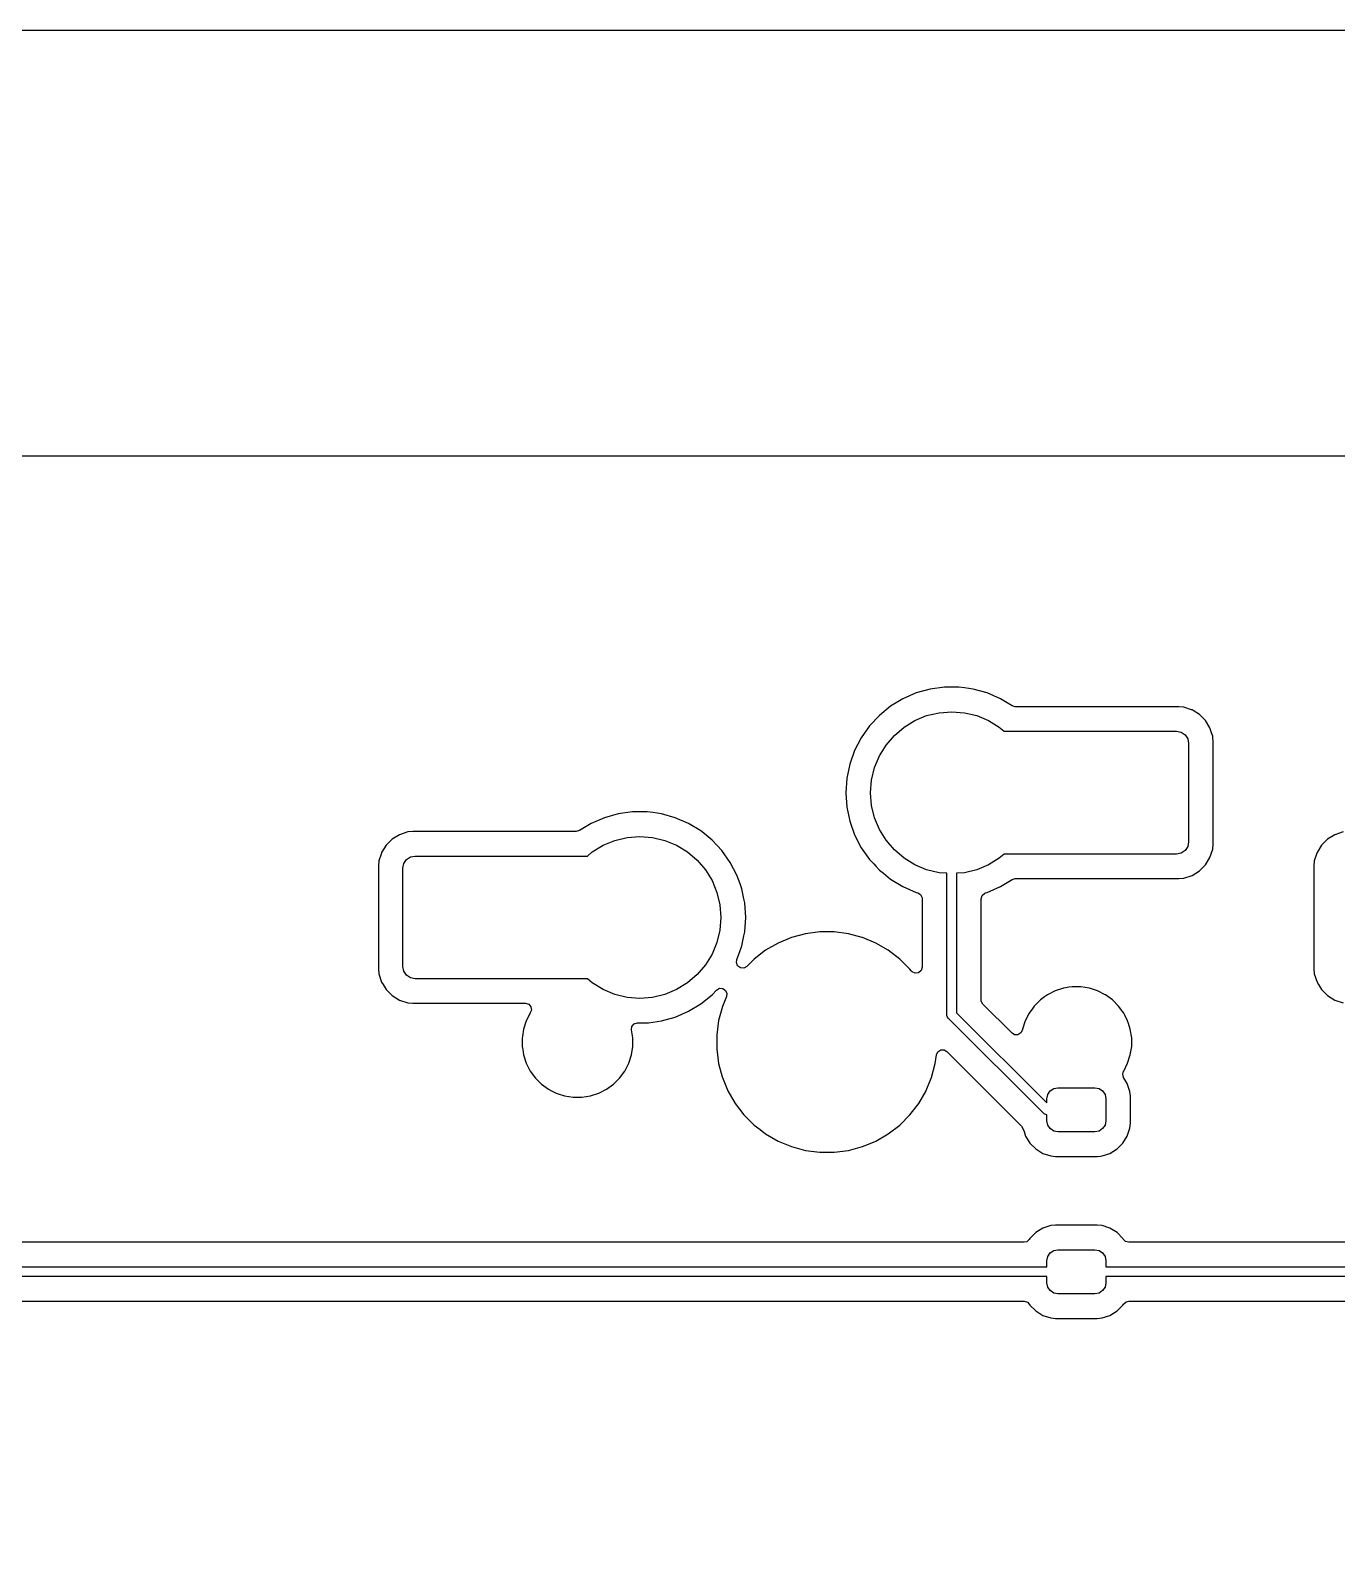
# Model space of a CAD drawing. Header units: millimetres. Extents: x 46 to 4458, y 59 to 1499.
# Drawn here: x 1691.8 to 1718.4, y 913.83 to 944.7 of the extents above; entities that cross this region are included whole.
import ezdxf

# ---------------------------------------------------------------- set-up
doc = ezdxf.new("R2010")
doc.units = ezdxf.units.MM
doc.layers.add('BLACK', color=7, linetype='Continuous')

msp = doc.modelspace()

# ---------------------------------------------------------------- linework, layer by layer
msp.add_lwpolyline([(1739.51188, 833.25441), (1638.06271, 833.5564), (1638.38771, 944.69762), (2107.13583, 944.69762), (2107.13583, 832.69492), (1950.85196, 832.69492)])
at = {"layer": 'BLACK', "linetype": 'Continuous'}
for p, q in [((1646.63262, 936.02944), (1832.63461, 936.02944)), ((1709.56894, 931.08075), (1709.31757, 930.92789)), ((1709.83877, 931.19795), (1709.56894, 931.08075)), ((1709.56894, 931.08075), (1709.56894, 931.08075)), ((1710.12206, 931.27733), (1709.83877, 931.19795)), ((1710.41352, 931.31739), (1710.12206, 931.27733)), ((1710.12206, 931.27733), (1710.12206, 931.27733)), ((1710.70772, 931.31739), (1710.41352, 931.31739)), ((1710.41352, 931.31739), (1710.41352, 931.31739)), ((1710.82319, 931.30152), (1710.70772, 931.31739)), ((1710.70772, 931.31739), (1710.70772, 931.31739)), ((1710.99917, 931.27733), (1710.82319, 931.30152)), ((1710.99918, 931.27733), (1710.99917, 931.27733)), ((1711.28246, 931.19795), (1710.99918, 931.27733)), ((1710.99918, 931.27733), (1710.99918, 931.27733)), ((1711.55229, 931.08075), (1711.28246, 931.19795)), ((1711.5523, 931.08075), (1711.55229, 931.08075)), ((1711.79125, 930.93544), (1711.5523, 931.08075)), ((1709.08936, 930.74223), (1708.88855, 930.52721)), ((1709.31757, 930.92789), (1709.08936, 930.74223)), ((1710.05074, 930.73613), (1710.3025, 930.79657)), ((1710.3025, 930.79657), (1710.56062, 930.81689)), ((1710.56062, 930.81689), (1710.81874, 930.79657)), ((1710.81874, 930.79657), (1711.0705, 930.73613)), ((1711.85568, 930.91739), (1711.79125, 930.93544)), ((1713.23349, 930.91739), (1711.85568, 930.91739)), ((1713.2335, 930.91739), (1713.23349, 930.91739)), ((1715.18563, 930.91739), (1713.2335, 930.91739)), ((1715.18564, 930.91739), (1715.18563, 930.91739)), ((1715.28841, 930.90689), (1715.18564, 930.91739)), ((1715.28842, 930.90689), (1715.28841, 930.90689)), ((1715.44477, 930.85508), (1715.28842, 930.90689)), ((1715.45495, 930.8517), (1715.44477, 930.85508)), ((1715.45496, 930.8517), (1715.45495, 930.8517)), ((1715.47573, 930.83889), (1715.45496, 930.8517)), ((1715.60428, 930.7596), (1715.47573, 930.83889)), ((1715.72833, 930.63554), (1715.60428, 930.7596)), ((1708.88855, 930.52721), (1708.7189, 930.28687)), ((1709.39389, 930.33361), (1709.59077, 930.50177)), ((1709.59077, 930.50177), (1709.81154, 930.63705)), ((1709.81154, 930.63705), (1710.05074, 930.73613)), ((1711.0705, 930.73613), (1711.3097, 930.63705)), ((1711.3097, 930.63705), (1711.53047, 930.50177)), ((1711.53047, 930.50177), (1711.62984, 930.41689)), ((1715.82043, 930.48622), (1715.72833, 930.63554)), ((1715.85446, 930.38353), (1715.82043, 930.48622)), ((1708.7189, 930.28687), (1708.58355, 930.02565)), ((1708.7189, 930.28687), (1708.7189, 930.28687)), ((1709.09046, 929.91597), (1709.22574, 930.13673)), ((1709.22574, 930.13673), (1709.39389, 930.33361)), ((1711.62984, 930.41689), (1713.18562, 930.41689)), ((1713.18562, 930.41689), (1715.13562, 930.41689)), ((1715.13562, 930.41689), (1715.23129, 930.39786)), ((1715.23129, 930.39786), (1715.3124, 930.34366)), ((1715.3124, 930.34366), (1715.36659, 930.26256)), ((1715.36659, 930.26256), (1715.38562, 930.16689)), ((1715.38562, 930.16689), (1715.38562, 928.16689)), ((1715.87562, 930.31969), (1715.85446, 930.38353)), ((1715.87562, 930.31968), (1715.87562, 930.31969)), ((1715.87897, 930.28687), (1715.87562, 930.31968)), ((1715.88612, 930.2169), (1715.87897, 930.28687)), ((1715.88612, 928.11688), (1715.88612, 930.2169)), ((1708.58355, 930.02565), (1708.48503, 929.74845)), ((1708.99138, 929.67677), (1709.09046, 929.91597)), ((1708.48502, 929.74843), (1708.42517, 929.4604)), ((1708.48503, 929.74845), (1708.48502, 929.74843)), ((1708.93093, 929.425), (1708.99138, 929.67677)), ((1708.42517, 929.4604), (1708.40509, 929.16689)), ((1708.42517, 929.4604), (1708.42517, 929.4604)), ((1708.91062, 929.16689), (1708.93093, 929.425)), ((1708.40509, 929.16689), (1708.42517, 928.87338)), ((1708.93093, 928.90877), (1708.91062, 929.16689)), ((1708.99138, 928.65701), (1708.93093, 928.90877)), ((1703.48877, 928.65795), (1703.21894, 928.54075)), ((1703.77206, 928.73733), (1703.48877, 928.65795)), ((1704.06352, 928.77739), (1703.77206, 928.73733)), ((1703.77206, 928.73733), (1703.77206, 928.73733)), ((1704.35772, 928.77739), (1704.06352, 928.77739)), ((1704.06352, 928.77739), (1704.06352, 928.77739)), ((1704.47319, 928.76152), (1704.35772, 928.77739)), ((1704.35772, 928.77739), (1704.35772, 928.77739)), ((1704.64917, 928.73733), (1704.47319, 928.76152)), ((1704.64918, 928.73733), (1704.64917, 928.73733)), ((1704.93246, 928.65795), (1704.64918, 928.73733)), ((1704.64918, 928.73733), (1704.64918, 928.73733)), ((1705.20229, 928.54075), (1704.93246, 928.65795)), ((1708.42517, 928.87338), (1708.42517, 928.87337)), ((1708.42517, 928.87337), (1708.48502, 928.58534)), ((1708.48502, 928.58534), (1708.48503, 928.58533)), ((1708.48503, 928.58533), (1708.58355, 928.30813)), ((1709.09046, 928.4178), (1708.99138, 928.65701)), ((1699.31628, 928.3117), (1699.16696, 928.2196)), ((1699.31629, 928.3117), (1699.31628, 928.3117)), ((1699.48282, 928.36689), (1699.31629, 928.3117)), ((1699.5856, 928.37739), (1699.48282, 928.36689)), ((1699.48282, 928.36689), (1699.48282, 928.36689)), ((1699.58562, 928.37739), (1699.5856, 928.37739)), ((1702.91556, 928.37739), (1699.58562, 928.37739)), ((1702.97999, 928.39544), (1702.91556, 928.37739)), ((1703.21894, 928.54075), (1702.97999, 928.39544)), ((1703.21894, 928.54075), (1703.21894, 928.54075)), ((1703.9525, 928.25657), (1704.21062, 928.27689)), ((1704.21062, 928.27689), (1704.46874, 928.25657)), ((1705.2023, 928.54075), (1705.20229, 928.54075)), ((1705.45366, 928.38789), (1705.2023, 928.54075)), ((1705.45367, 928.38789), (1705.45366, 928.38789)), ((1705.47702, 928.36889), (1705.45367, 928.38789)), ((1705.45367, 928.38789), (1705.45367, 928.38789)), ((1705.68188, 928.20223), (1705.47702, 928.36889)), ((1708.58355, 928.30813), (1708.7189, 928.04691)), ((1709.22574, 928.19704), (1709.09046, 928.4178)), ((1718.36628, 928.3117), (1718.21696, 928.2196)), ((1718.36629, 928.3117), (1718.36628, 928.3117)), ((1718.53282, 928.36689), (1718.36629, 928.3117)), ((1699.04291, 928.09555), (1698.95081, 927.94622)), ((1699.16696, 928.2196), (1699.04291, 928.09555)), ((1703.24077, 927.96177), (1703.46154, 928.09705)), ((1703.46154, 928.09705), (1703.70074, 928.19613)), ((1703.70074, 928.19613), (1703.9525, 928.25657)), ((1704.46874, 928.25657), (1704.7205, 928.19613)), ((1704.7205, 928.19613), (1704.9597, 928.09705)), ((1704.9597, 928.09705), (1705.18047, 927.96177)), ((1705.68188, 928.20222), (1705.68188, 928.20223)), ((1705.7828, 928.09417), (1705.68188, 928.20222)), ((1705.68188, 928.20222), (1705.68188, 928.20222)), ((1705.88269, 927.98721), (1705.7828, 928.09417)), ((1706.05234, 927.74687), (1705.88269, 927.98721)), ((1708.7189, 928.04691), (1708.7189, 928.0469)), ((1708.7189, 928.0469), (1708.88855, 927.80656)), ((1709.39389, 928.00016), (1709.22574, 928.19704)), ((1709.59077, 927.83201), (1709.39389, 928.00016)), ((1715.3124, 927.99011), (1715.23129, 927.93592)), ((1715.36659, 928.07122), (1715.3124, 927.99011)), ((1715.38562, 928.16689), (1715.36659, 928.07122)), ((1715.82043, 927.84755), (1715.87562, 928.01409)), ((1715.87562, 928.01409), (1715.88612, 928.11688)), ((1718.09291, 928.09555), (1718.00081, 927.94622)), ((1718.21696, 928.2196), (1718.09291, 928.09555)), ((1698.89562, 927.77968), (1698.88512, 927.6769)), ((1698.88512, 927.6769), (1698.88512, 925.57689)), ((1698.93935, 927.91165), (1698.89562, 927.77968)), ((1698.89562, 927.77968), (1698.89562, 927.77968)), ((1698.89562, 927.77968), (1698.89562, 927.77968)), ((1698.9508, 927.94622), (1698.93935, 927.91165)), ((1698.95081, 927.94622), (1698.9508, 927.94622)), ((1699.38562, 927.62689), (1699.40465, 927.72256)), ((1699.40465, 927.72256), (1699.45884, 927.80366)), ((1699.45884, 927.80366), (1699.53995, 927.85786)), ((1699.53995, 927.85786), (1699.63562, 927.87689)), ((1699.63562, 927.87689), (1701.68562, 927.87689)), ((1701.68562, 927.87689), (1703.14139, 927.87689)), ((1703.14139, 927.87689), (1703.24077, 927.96177)), ((1705.18047, 927.96177), (1705.37735, 927.79361)), ((1705.37735, 927.79361), (1705.5455, 927.59673)), ((1706.05234, 927.74686), (1706.05234, 927.74687)), ((1706.05234, 927.74687), (1706.05234, 927.74687)), ((1706.18769, 927.48565), (1706.05234, 927.74686)), ((1708.88855, 927.80656), (1708.97324, 927.71589)), ((1708.97324, 927.71589), (1709.01387, 927.67238)), ((1709.01387, 927.67238), (1709.08936, 927.59155)), ((1709.81154, 927.69673), (1709.59077, 927.83201)), ((1710.05074, 927.59764), (1709.81154, 927.69673)), ((1711.3097, 927.69673), (1711.0705, 927.59764)), ((1711.53047, 927.83201), (1711.3097, 927.69673)), ((1711.62984, 927.91689), (1711.53047, 927.83201)), ((1713.08562, 927.91689), (1711.62984, 927.91689)), ((1715.13562, 927.91689), (1713.08562, 927.91689)), ((1715.23129, 927.93592), (1715.13562, 927.91689)), ((1715.60428, 927.57418), (1715.72833, 927.69823)), ((1715.72833, 927.69823), (1715.82043, 927.84755)), ((1717.94562, 927.77968), (1717.93512, 927.6769)), ((1717.93512, 927.6769), (1717.93512, 925.57689)), ((1717.98935, 927.91165), (1717.94562, 927.77968)), ((1717.94562, 927.77968), (1717.94562, 927.77968)), ((1717.94562, 927.77968), (1717.94562, 927.77968)), ((1718.0008, 927.94622), (1717.98935, 927.91165)), ((1718.00081, 927.94622), (1718.0008, 927.94622)), ((1699.38562, 925.62689), (1699.38562, 927.62689)), ((1705.5455, 927.59673), (1705.68078, 927.37597)), ((1705.68078, 927.37597), (1705.77986, 927.13677)), ((1706.25049, 927.30896), (1706.18769, 927.48565)), ((1709.08936, 927.59155), (1709.16956, 927.5263)), ((1709.16956, 927.5263), (1709.31757, 927.40589)), ((1709.31757, 927.40589), (1709.31757, 927.40589)), ((1709.31757, 927.40589), (1709.31757, 927.40589)), ((1709.31757, 927.40589), (1709.56894, 927.25303)), ((1710.3025, 927.5372), (1710.05074, 927.59764)), ((1710.46131, 927.5247), (1710.3025, 927.5372)), ((1710.46254, 924.62738), (1710.46131, 927.5247)), ((1710.81874, 927.5372), (1710.6594, 927.52466)), ((1710.6594, 927.52466), (1710.6606, 924.68567)), ((1711.0705, 927.59764), (1710.81874, 927.5372)), ((1711.5523, 927.25303), (1711.79125, 927.39834)), ((1711.79125, 927.39834), (1711.85568, 927.41639)), ((1711.85568, 927.41639), (1713.0356, 927.41639)), ((1713.0356, 927.41639), (1713.03561, 927.41639)), ((1713.03561, 927.41639), (1715.18563, 927.41639)), ((1715.18563, 927.41639), (1715.28842, 927.42689)), ((1715.28842, 927.42689), (1715.45495, 927.48207)), ((1715.45495, 927.48207), (1715.60428, 927.57418)), ((1705.77986, 927.13677), (1705.84031, 926.885)), ((1706.28621, 927.20845), (1706.25049, 927.30896)), ((1706.28621, 927.20843), (1706.28621, 927.20845)), ((1706.32791, 927.00779), (1706.28621, 927.20843)), ((1709.56894, 927.25303), (1709.56894, 927.25303)), ((1709.56894, 927.25303), (1709.83878, 927.13582)), ((1709.83878, 927.13582), (1709.86957, 927.12719)), ((1709.86957, 927.12719), (1709.92882, 927.09015)), ((1709.92882, 927.09015), (1709.95863, 927.02696)), ((1711.16112, 927.00779), (1711.1808, 927.07483)), ((1711.1808, 927.07483), (1711.23361, 927.12058)), ((1711.23361, 927.12058), (1711.25167, 927.12719)), ((1711.25167, 927.12719), (1711.28246, 927.13582)), ((1711.28246, 927.13582), (1711.55229, 927.25302)), ((1711.28246, 927.13582), (1711.28246, 927.13582)), ((1711.55229, 927.25302), (1711.5523, 927.25303)), ((1711.5523, 927.25303), (1711.5523, 927.25303)), ((1705.84031, 926.885), (1705.86062, 926.62689)), ((1706.34607, 926.9204), (1706.32791, 927.00779)), ((1706.36614, 926.62689), (1706.34607, 926.9204)), ((1709.95863, 927.02696), (1709.96012, 927.00779)), ((1709.96012, 927.00779), (1709.96012, 925.61141)), ((1711.16112, 925.57689), (1711.16112, 927.00779)), ((1705.86062, 926.62689), (1705.84031, 926.36877)), ((1706.34607, 926.33338), (1706.36614, 926.62689)), ((1705.77986, 926.11701), (1705.68078, 925.8778)), ((1705.84031, 926.36877), (1705.77986, 926.11701)), ((1706.28621, 926.04534), (1706.32855, 926.24906)), ((1706.32855, 926.24906), (1706.34607, 926.33338)), ((1707.29762, 926.21674), (1707.02582, 926.10415)), ((1707.58182, 926.29289), (1707.29762, 926.21674)), ((1707.8735, 926.33129), (1707.58182, 926.29289)), ((1707.87351, 926.33129), (1707.8735, 926.33129)), ((1708.16773, 926.33129), (1707.87351, 926.33129)), ((1707.87351, 926.33129), (1707.87351, 926.33129)), ((1708.16774, 926.33129), (1708.16773, 926.33129)), ((1708.16773, 926.33129), (1708.16773, 926.33129)), ((1708.45942, 926.29289), (1708.16774, 926.33129)), ((1708.73493, 926.21906), (1708.45942, 926.29289)), ((1708.45942, 926.29289), (1708.45942, 926.29289)), ((1708.45942, 926.29289), (1708.45942, 926.29289)), ((1708.74361, 926.21674), (1708.73493, 926.21906)), ((1709.01541, 926.10415), (1708.74361, 926.21674)), ((1705.68078, 925.8778), (1705.5455, 925.65704)), ((1706.18792, 925.76876), (1706.23769, 925.90881)), ((1706.23769, 925.90881), (1706.28621, 926.04533)), ((1706.28621, 926.04533), (1706.28621, 926.04534)), ((1706.28621, 926.04534), (1706.28621, 926.04534)), ((1706.77101, 925.95704), (1706.53761, 925.77794)), ((1706.77103, 925.95705), (1706.77101, 925.95704)), ((1707.02581, 926.10415), (1706.77103, 925.95705)), ((1707.02582, 926.10415), (1707.02581, 926.10415)), ((1709.01543, 926.10415), (1709.01541, 926.10415)), ((1709.27021, 925.95705), (1709.01543, 926.10415)), ((1709.27022, 925.95704), (1709.27021, 925.95705)), ((1709.27021, 925.95705), (1709.27021, 925.95705)), ((1709.50363, 925.77794), (1709.27022, 925.95704)), ((1709.27022, 925.95704), (1709.27022, 925.95704)), ((1709.27022, 925.95704), (1709.27022, 925.95704)), ((1698.88512, 925.57689), (1698.88512, 925.57687)), ((1698.88512, 925.57687), (1698.89562, 925.47409)), ((1699.40465, 925.53122), (1699.38562, 925.62689)), ((1699.45884, 925.45011), (1699.40465, 925.53122)), ((1705.5455, 925.65704), (1705.37735, 925.46016)), ((1706.17651, 925.70704), (1706.18646, 925.76529)), ((1706.20093, 925.64158), (1706.17651, 925.70704)), ((1706.18646, 925.76529), (1706.18769, 925.76811)), ((1706.18769, 925.76812), (1706.18792, 925.76876)), ((1706.18769, 925.76811), (1706.18769, 925.76812)), ((1706.25686, 925.59971), (1706.20093, 925.64158)), ((1706.32655, 925.59472), (1706.25686, 925.59971)), ((1706.38788, 925.62821), (1706.32655, 925.59472)), ((1706.53761, 925.77794), (1706.38788, 925.62821)), ((1709.50364, 925.77793), (1709.50363, 925.77794)), ((1709.71166, 925.5699), (1709.50364, 925.77793)), ((1709.71167, 925.56989), (1709.71166, 925.5699)), ((1709.73774, 925.53592), (1709.71167, 925.56989)), ((1709.75492, 925.51769), (1709.73774, 925.53592)), ((1709.81847, 925.48867), (1709.75492, 925.51769)), ((1709.88763, 925.49861), (1709.81847, 925.48867)), ((1709.94043, 925.54437), (1709.88763, 925.49861)), ((1709.96012, 925.61141), (1709.94043, 925.54437)), ((1711.16112, 924.94698), (1711.16112, 925.57689)), ((1717.93512, 925.57689), (1717.93512, 925.57687)), ((1717.93512, 925.57687), (1717.94562, 925.47409)), ((1698.89562, 925.47409), (1698.89562, 925.47409)), ((1698.89562, 925.47409), (1698.9508, 925.30756)), ((1698.9508, 925.30756), (1698.95081, 925.30755)), ((1698.95081, 925.30755), (1698.98137, 925.258)), ((1698.98137, 925.258), (1699.04291, 925.15823)), ((1699.53995, 925.39592), (1699.45884, 925.45011)), ((1699.63562, 925.37689), (1699.53995, 925.39592)), ((1701.56062, 925.37689), (1699.63562, 925.37689)), ((1703.14139, 925.37689), (1701.56062, 925.37689)), ((1703.24077, 925.29201), (1703.14139, 925.37689)), ((1703.46154, 925.15673), (1703.24077, 925.29201)), ((1705.18047, 925.29201), (1704.9597, 925.15673)), ((1705.37735, 925.46016), (1705.18047, 925.29201)), ((1712.95371, 925.20315), (1712.83706, 925.18467)), ((1713.01204, 925.21239), (1712.95371, 925.20315)), ((1713.1892, 925.21239), (1713.01204, 925.21239)), ((1713.27669, 925.19853), (1713.1892, 925.21239)), ((1713.36418, 925.18467), (1713.27669, 925.19853)), ((1717.94562, 925.47409), (1717.94562, 925.47409)), ((1717.94562, 925.47409), (1718.0008, 925.30756)), ((1718.0008, 925.30756), (1718.00081, 925.30755)), ((1718.00081, 925.30755), (1718.03137, 925.258)), ((1718.03137, 925.258), (1718.09291, 925.15823)), ((1699.04291, 925.15823), (1699.16696, 925.03418)), ((1699.16696, 925.03418), (1699.31629, 924.94207)), ((1699.31629, 924.94207), (1699.48282, 924.88689)), ((1699.48282, 924.88689), (1699.58561, 924.87639)), ((1699.58561, 924.87639), (1701.51274, 924.87639)), ((1701.51274, 924.87639), (1701.51275, 924.87639)), ((1701.51275, 924.87639), (1701.87967, 924.87639)), ((1701.87967, 924.87639), (1701.94671, 924.8567)), ((1703.70074, 925.05764), (1703.46154, 925.15673)), ((1703.9525, 924.9972), (1703.70074, 925.05764)), ((1704.21062, 924.97689), (1703.9525, 924.9972)), ((1704.46874, 924.9972), (1704.21062, 924.97689)), ((1704.7205, 925.05764), (1704.46874, 924.9972)), ((1704.9597, 925.15673), (1704.7205, 925.05764)), ((1705.45367, 924.86589), (1705.68188, 925.05155)), ((1705.68188, 925.05155), (1705.77011, 925.14602)), ((1705.77011, 925.14602), (1705.83025, 925.18158)), ((1705.83025, 925.18158), (1705.90007, 925.17898)), ((1705.97529, 925.01393), (1705.89077, 924.80988)), ((1705.90007, 925.17898), (1705.9574, 925.13904)), ((1705.9574, 925.13904), (1705.98404, 925.07445)), ((1705.98404, 925.07445), (1705.97529, 925.01393)), ((1711.16395, 924.92063), (1711.16112, 924.94698)), ((1711.19744, 924.8593), (1711.16395, 924.92063)), ((1712.3674, 924.94537), (1712.24214, 924.8201)), ((1712.36741, 924.94537), (1712.3674, 924.94537)), ((1712.3674, 924.94537), (1712.3674, 924.94537)), ((1712.45038, 925.00566), (1712.36741, 924.94537)), ((1712.51073, 925.0495), (1712.45038, 925.00566)), ((1712.66858, 925.12993), (1712.51073, 925.0495)), ((1712.83706, 925.18467), (1712.66858, 925.12993)), ((1712.66858, 925.12993), (1712.66858, 925.12993)), ((1713.53266, 925.12993), (1713.36418, 925.18467)), ((1713.68648, 925.05155), (1713.53266, 925.12993)), ((1713.53266, 925.12993), (1713.53266, 925.12993)), ((1713.69051, 925.0495), (1713.68648, 925.05155)), ((1713.83383, 924.94537), (1713.69051, 925.0495)), ((1713.9591, 924.8201), (1713.83383, 924.94537)), ((1718.09291, 925.15823), (1718.21696, 925.03418)), ((1718.21696, 925.03418), (1718.36629, 924.94207)), ((1718.36629, 924.94207), (1718.53282, 924.88689)), ((1701.97801, 924.67678), (1701.89758, 924.51893)), ((1701.94671, 924.8567), (1701.99246, 924.8039)), ((1701.97999, 924.67951), (1701.97801, 924.67678)), ((1702.0024, 924.73474), (1701.97999, 924.67951)), ((1701.99246, 924.8039), (1702.0024, 924.73474)), ((1704.64917, 924.51645), (1704.93246, 924.59582)), ((1704.93246, 924.59582), (1705.2023, 924.71303)), ((1705.2023, 924.71303), (1705.45367, 924.86589)), ((1705.89077, 924.80988), (1705.81462, 924.52568)), ((1710.47747, 924.59133), (1710.46254, 924.62738)), ((1710.48991, 924.57618), (1710.47747, 924.59133)), ((1712.44506, 922.62374), (1710.48991, 924.57618)), ((1710.6606, 924.68567), (1712.50062, 922.84821)), ((1711.7902, 924.26654), (1711.19744, 924.8593)), ((1712.13801, 924.67678), (1712.05758, 924.51893)), ((1712.21278, 924.77969), (1712.13801, 924.67678)), ((1712.24214, 924.8201), (1712.21278, 924.77969)), ((1712.24214, 924.8201), (1712.24214, 924.8201)), ((1712.24214, 924.8201), (1712.24214, 924.8201)), ((1714.06323, 924.67678), (1713.9591, 924.8201)), ((1714.08556, 924.63297), (1714.06323, 924.67678)), ((1714.14366, 924.51893), (1714.08556, 924.63297)), ((1701.84283, 924.35044), (1701.81907, 924.20039)), ((1701.89758, 924.51893), (1701.84283, 924.35044)), ((1701.89758, 924.51893), (1701.89758, 924.51893)), ((1704.04117, 924.33299), (1704.05012, 924.40228)), ((1704.06612, 924.17547), (1704.04117, 924.33299)), ((1704.05012, 924.40228), (1704.09512, 924.45573)), ((1704.09512, 924.45573), (1704.16187, 924.47637)), ((1704.16187, 924.47637), (1704.16364, 924.47639)), ((1704.16364, 924.47639), (1704.35772, 924.47639)), ((1704.35772, 924.47639), (1704.38914, 924.48071)), ((1704.38914, 924.48071), (1704.64917, 924.51645)), ((1705.81462, 924.52568), (1705.77622, 924.234)), ((1711.84125, 924.23575), (1711.7902, 924.26654)), ((1711.97043, 924.27168), (1711.91111, 924.23475)), ((1712.00036, 924.33482), (1711.97043, 924.27168)), ((1712.00283, 924.35045), (1712.00036, 924.33482)), ((1712.05758, 924.51893), (1712.00283, 924.35045)), ((1712.05758, 924.51893), (1712.05758, 924.51893)), ((1714.16118, 924.46501), (1714.14366, 924.51893)), ((1714.14366, 924.51893), (1714.14366, 924.51893)), ((1714.19841, 924.35044), (1714.16118, 924.46501)), ((1714.22612, 924.17547), (1714.19841, 924.35044)), ((1701.81907, 924.20039), (1701.81512, 924.17547)), ((1701.81512, 924.17547), (1701.81512, 923.99831)), ((1701.81512, 923.99831), (1701.82522, 923.93453)), ((1704.03841, 923.82333), (1704.06612, 923.99831)), ((1704.06612, 923.99831), (1704.06612, 924.17547)), ((1705.77622, 924.234), (1705.77622, 924.23399)), ((1705.77622, 924.23399), (1705.77622, 923.93979)), ((1711.91111, 924.23475), (1711.84125, 924.23575)), ((1714.19841, 923.82333), (1714.22612, 923.99831)), ((1714.22612, 923.99831), (1714.22612, 924.17547)), ((1701.82522, 923.93453), (1701.84283, 923.82333)), ((1701.84283, 923.82333), (1701.89758, 923.65485)), ((1701.89758, 923.65485), (1701.89758, 923.65485)), ((1701.89758, 923.65485), (1701.96476, 923.523)), ((1703.90323, 923.497), (1703.98366, 923.65485)), ((1703.98366, 923.65485), (1704.03841, 923.82333)), ((1705.77622, 923.93979), (1705.77622, 923.93977)), ((1705.77622, 923.93977), (1705.81454, 923.64867)), ((1705.81454, 923.64867), (1705.81462, 923.64809)), ((1705.81462, 923.64809), (1705.88619, 923.381)), ((1710.15047, 923.3639), (1710.22662, 923.64809)), ((1710.22662, 923.64809), (1710.25005, 923.8261)), ((1710.25005, 923.8261), (1710.27832, 923.89)), ((1710.27832, 923.89), (1710.33664, 923.92847)), ((1710.33664, 923.92847), (1710.40651, 923.9293)), ((1710.40651, 923.9293), (1710.46067, 923.8976)), ((1710.46067, 923.8976), (1711.98264, 922.37563)), ((1714.06323, 923.497), (1714.14366, 923.65485)), ((1714.14366, 923.65485), (1714.19841, 923.82333)), ((1701.96476, 923.523), (1701.97801, 923.497)), ((1701.97801, 923.497), (1702.08214, 923.35367)), ((1702.08214, 923.35367), (1702.20741, 923.2284)), ((1703.67383, 923.2284), (1703.7991, 923.35367)), ((1703.7991, 923.35367), (1703.90323, 923.497)), ((1705.88619, 923.381), (1705.89077, 923.36389)), ((1705.89077, 923.36389), (1706.00335, 923.09209)), ((1710.13173, 923.31866), (1710.15047, 923.3639)), ((1714.04307, 923.43138), (1714.06132, 923.49388)), ((1714.06151, 923.36399), (1714.04307, 923.43138)), ((1714.06132, 923.49388), (1714.06322, 923.49698)), ((1714.13762, 923.24059), (1714.06151, 923.36399)), ((1714.06322, 923.49698), (1714.06323, 923.497)), ((1702.20741, 923.2284), (1702.35073, 923.12427)), ((1702.35073, 923.12427), (1702.4139, 923.09208)), ((1702.4139, 923.09208), (1702.50858, 923.04385)), ((1702.50858, 923.04385), (1702.50858, 923.04384)), ((1702.50858, 923.04384), (1702.5487, 923.03081)), ((1702.5487, 923.03081), (1702.67706, 922.9891)), ((1703.20417, 922.9891), (1703.37266, 923.04385)), ((1703.37266, 923.04385), (1703.53051, 923.12427)), ((1703.53051, 923.12427), (1703.67383, 923.2284)), ((1706.00335, 923.09209), (1706.00336, 923.09208)), ((1706.00336, 923.09208), (1706.15046, 922.8373)), ((1709.89077, 922.83729), (1710.03788, 923.09208)), ((1710.03788, 923.09208), (1710.04158, 923.10101)), ((1710.04158, 923.10101), (1710.13173, 923.31866)), ((1712.51775, 923.01799), (1712.56652, 923.09099)), ((1712.56652, 923.09099), (1712.63952, 923.13976)), ((1712.63952, 923.13976), (1712.72562, 923.15689)), ((1712.72562, 923.15689), (1713.47562, 923.15689)), ((1713.47562, 923.15689), (1713.56172, 923.13976)), ((1713.56172, 923.13976), (1713.63472, 923.09099)), ((1713.63472, 923.09099), (1713.68349, 923.01799)), ((1714.13762, 923.24058), (1714.13762, 923.24059)), ((1714.13762, 923.24059), (1714.13762, 923.24059)), ((1714.19097, 923.0796), (1714.13762, 923.24058)), ((1714.201, 922.98134), (1714.19097, 923.0796)), ((1714.19097, 923.0796), (1714.19097, 923.0796)), ((1702.67706, 922.9891), (1702.85204, 922.96139)), ((1702.85204, 922.96139), (1702.85204, 922.96139)), ((1702.85204, 922.96139), (1703.0292, 922.96139)), ((1703.0292, 922.96139), (1703.20417, 922.9891)), ((1703.0292, 922.96139), (1703.0292, 922.96139)), ((1706.15046, 922.8373), (1706.15047, 922.83728)), ((1706.15047, 922.83728), (1706.32957, 922.60388)), ((1709.71167, 922.60388), (1709.89077, 922.83729)), ((1712.50062, 922.93189), (1712.51775, 923.01799)), ((1712.50062, 922.84821), (1712.50062, 922.93189)), ((1713.68349, 923.01799), (1713.70062, 922.93189)), ((1713.70062, 922.93189), (1713.70062, 922.48189)), ((1714.20112, 922.98023), (1714.201, 922.98134)), ((1714.20112, 922.43354), (1714.20112, 922.98023)), ((1706.32957, 922.60388), (1706.32957, 922.60387)), ((1706.32957, 922.60387), (1706.5376, 922.39584)), ((1709.50363, 922.39584), (1709.71167, 922.60388)), ((1712.45562, 922.61937), (1712.44506, 922.62374)), ((1712.48111, 922.60881), (1712.45562, 922.61937)), ((1712.50062, 922.60689), (1712.48111, 922.60881)), ((1712.50062, 922.48189), (1712.50062, 922.60689)), ((1712.51775, 922.39578), (1712.50062, 922.48189)), ((1713.70062, 922.48189), (1713.68349, 922.39578)), ((1714.19097, 922.33418), (1714.20112, 922.43354)), ((1706.5376, 922.39584), (1706.53761, 922.39584)), ((1706.53761, 922.39584), (1706.65878, 922.30286)), ((1706.65878, 922.30286), (1706.77102, 922.21673)), ((1706.77102, 922.21673), (1706.77103, 922.21673)), ((1706.77103, 922.21673), (1707.02581, 922.06963)), ((1709.01542, 922.06963), (1709.27022, 922.21673)), ((1709.27022, 922.21673), (1709.50363, 922.39584)), ((1711.98264, 922.37563), (1712.01266, 922.32696)), ((1712.01266, 922.32696), (1712.03431, 922.26162)), ((1712.03431, 922.26162), (1712.06362, 922.17319)), ((1712.06362, 922.17319), (1712.06362, 922.17318)), ((1712.06362, 922.17318), (1712.15265, 922.02885)), ((1712.56652, 922.32279), (1712.51775, 922.39578)), ((1712.63952, 922.27401), (1712.56652, 922.32279)), ((1712.72562, 922.25689), (1712.63952, 922.27401)), ((1713.47562, 922.25689), (1712.72562, 922.25689)), ((1713.56172, 922.27401), (1713.47562, 922.25689)), ((1713.63472, 922.32279), (1713.56172, 922.27401)), ((1713.68349, 922.39578), (1713.63472, 922.32279)), ((1714.04859, 922.02884), (1714.13762, 922.17319)), ((1714.13762, 922.17319), (1714.19097, 922.33418)), ((1707.02581, 922.06963), (1707.02582, 922.06962)), ((1707.02582, 922.06962), (1707.29762, 921.95704)), ((1707.29762, 921.95704), (1707.29763, 921.95704)), ((1707.29763, 921.95704), (1707.29763, 921.95704)), ((1707.29763, 921.95704), (1707.58182, 921.88089)), ((1707.58182, 921.88089), (1707.87351, 921.84249)), ((1707.87351, 921.84249), (1707.87352, 921.84249)), ((1707.87352, 921.84249), (1708.16772, 921.84249)), ((1708.16772, 921.84249), (1708.16773, 921.84249)), ((1708.16773, 921.84249), (1708.45942, 921.88089)), ((1708.45942, 921.88089), (1708.74361, 921.95704)), ((1708.74361, 921.95704), (1708.83448, 921.99468)), ((1708.83448, 921.99468), (1709.01541, 922.06962)), ((1709.01541, 922.06962), (1709.01542, 922.06962)), ((1709.01542, 922.06962), (1709.01542, 922.06963)), ((1712.15265, 922.02885), (1712.15265, 922.02884)), ((1712.15265, 922.02884), (1712.27257, 921.90892)), ((1712.27257, 921.90892), (1712.27258, 921.90892)), ((1712.27258, 921.90892), (1712.41691, 921.81989)), ((1712.41691, 921.81989), (1712.41692, 921.81989)), ((1712.41692, 921.81989), (1712.41692, 921.81988)), ((1712.41692, 921.81988), (1712.57791, 921.76654)), ((1713.62333, 921.76654), (1713.78432, 921.81988)), ((1713.78432, 921.81988), (1713.92866, 921.90892)), ((1713.92866, 921.90892), (1714.04859, 922.02884)), ((1712.57791, 921.76654), (1712.67727, 921.75639)), ((1712.67727, 921.75639), (1713.52396, 921.75639)), ((1713.52396, 921.75639), (1713.52397, 921.75639)), ((1713.52397, 921.75639), (1713.59347, 921.76349)), ((1713.52397, 921.75639), (1713.52397, 921.75639)), ((1713.59347, 921.76349), (1713.62333, 921.76654)), ((1712.41691, 920.29389), (1712.27258, 920.20486)), ((1712.41692, 920.29389), (1712.41691, 920.29389)), ((1712.57791, 920.34724), (1712.41692, 920.29389)), ((1712.67726, 920.35739), (1712.57791, 920.34724)), ((1712.57791, 920.34724), (1712.57791, 920.34724)), ((1712.67728, 920.35739), (1712.67726, 920.35739)), ((1713.52397, 920.35739), (1712.67728, 920.35739)), ((1713.62333, 920.34724), (1713.52397, 920.35739)), ((1713.76279, 920.30102), (1713.62333, 920.34724)), ((1713.78432, 920.29389), (1713.76279, 920.30102)), ((1713.92866, 920.20486), (1713.78432, 920.29389)), ((1713.78432, 920.29389), (1713.78432, 920.29389)), ((1713.78432, 920.29389), (1713.78432, 920.29389)), ((1712.03562, 920.00739), (1680.82812, 920.00739)), ((1712.08921, 920.01957), (1712.03562, 920.00739)), ((1712.14115, 920.06629), (1712.08921, 920.01957)), ((1712.15265, 920.08493), (1712.14115, 920.06629)), ((1712.27257, 920.20486), (1712.15265, 920.08493)), ((1712.27258, 920.20486), (1712.27257, 920.20486)), ((1714.04859, 920.08493), (1713.92866, 920.20486)), ((1713.92866, 920.20486), (1713.92866, 920.20486)), ((1714.05603, 920.07286), (1714.04859, 920.08493)), ((1714.06008, 920.06629), (1714.05603, 920.07286)), ((1714.09858, 920.02707), (1714.06008, 920.06629)), ((1714.16562, 920.00739), (1714.09858, 920.02707)), ((1731.08562, 920.00739), (1714.16562, 920.00739)), ((1712.50062, 919.63189), (1712.51775, 919.71799)), ((1712.50062, 919.50636), (1712.50062, 919.63189)), ((1712.51775, 919.71799), (1712.56652, 919.79099)), ((1712.56652, 919.79099), (1712.63952, 919.83976)), ((1712.63952, 919.83976), (1712.72562, 919.85689)), ((1712.72562, 919.85689), (1713.47562, 919.85689)), ((1713.47562, 919.85689), (1713.56172, 919.83976)), ((1713.56172, 919.83976), (1713.63472, 919.79099)), ((1713.63472, 919.79099), (1713.68349, 919.71799)), ((1713.68349, 919.71799), (1713.70062, 919.63189)), ((1713.70062, 919.63189), (1713.70062, 919.50639)), ((1680.36312, 919.5055), (1712.50062, 919.50636)), ((1713.70062, 919.50639), (1731.55062, 919.50687)), ((1712.50062, 919.30828), (1680.36312, 919.30742)), ((1712.50062, 919.18189), (1712.50062, 919.30828)), ((1712.51775, 919.09578), (1712.50062, 919.18189)), ((1712.56652, 919.02279), (1712.51775, 919.09578)), ((1712.63952, 918.97401), (1712.56652, 919.02279)), ((1713.63472, 919.02279), (1713.56172, 918.97401)), ((1713.68349, 919.09578), (1713.63472, 919.02279)), ((1713.70062, 919.18189), (1713.68349, 919.09578)), ((1731.55062, 919.30879), (1713.70062, 919.30831)), ((1713.70062, 919.30831), (1713.70062, 919.18189)), ((1680.82812, 918.80639), (1712.03562, 918.80639)), ((1712.03562, 918.80639), (1712.10265, 918.7867)), ((1712.10265, 918.7867), (1712.14115, 918.74748)), ((1712.14115, 918.74748), (1712.15265, 918.72884)), ((1712.15265, 918.72884), (1712.27257, 918.60892)), ((1712.72562, 918.95689), (1712.63952, 918.97401)), ((1713.47562, 918.95689), (1712.72562, 918.95689)), ((1713.56172, 918.97401), (1713.47562, 918.95689)), ((1713.92866, 918.60892), (1714.04859, 918.72884)), ((1714.04859, 918.72884), (1714.06008, 918.74748)), ((1714.06008, 918.74748), (1714.11203, 918.79421)), ((1714.11203, 918.79421), (1714.16562, 918.80639)), ((1714.16562, 918.80639), (1731.08562, 918.80639)), ((1712.27257, 918.60892), (1712.27258, 918.60892)), ((1712.27258, 918.60892), (1712.41691, 918.51989)), ((1712.41691, 918.51989), (1712.41692, 918.51989)), ((1712.41692, 918.51989), (1712.41692, 918.51988)), ((1712.41692, 918.51988), (1712.57791, 918.46654)), ((1712.57791, 918.46654), (1712.67727, 918.45639)), ((1712.67727, 918.45639), (1713.52396, 918.45639)), ((1713.52396, 918.45639), (1713.52397, 918.45639)), ((1713.52397, 918.45639), (1713.57838, 918.46195)), ((1713.52397, 918.45639), (1713.52397, 918.45639)), ((1713.57838, 918.46195), (1713.62333, 918.46654)), ((1713.62333, 918.46654), (1713.78432, 918.51988)), ((1713.78432, 918.51988), (1713.92866, 918.60892))]:
    msp.add_line(p, q, dxfattribs=at)

doc.saveas('drawing.dxf')
